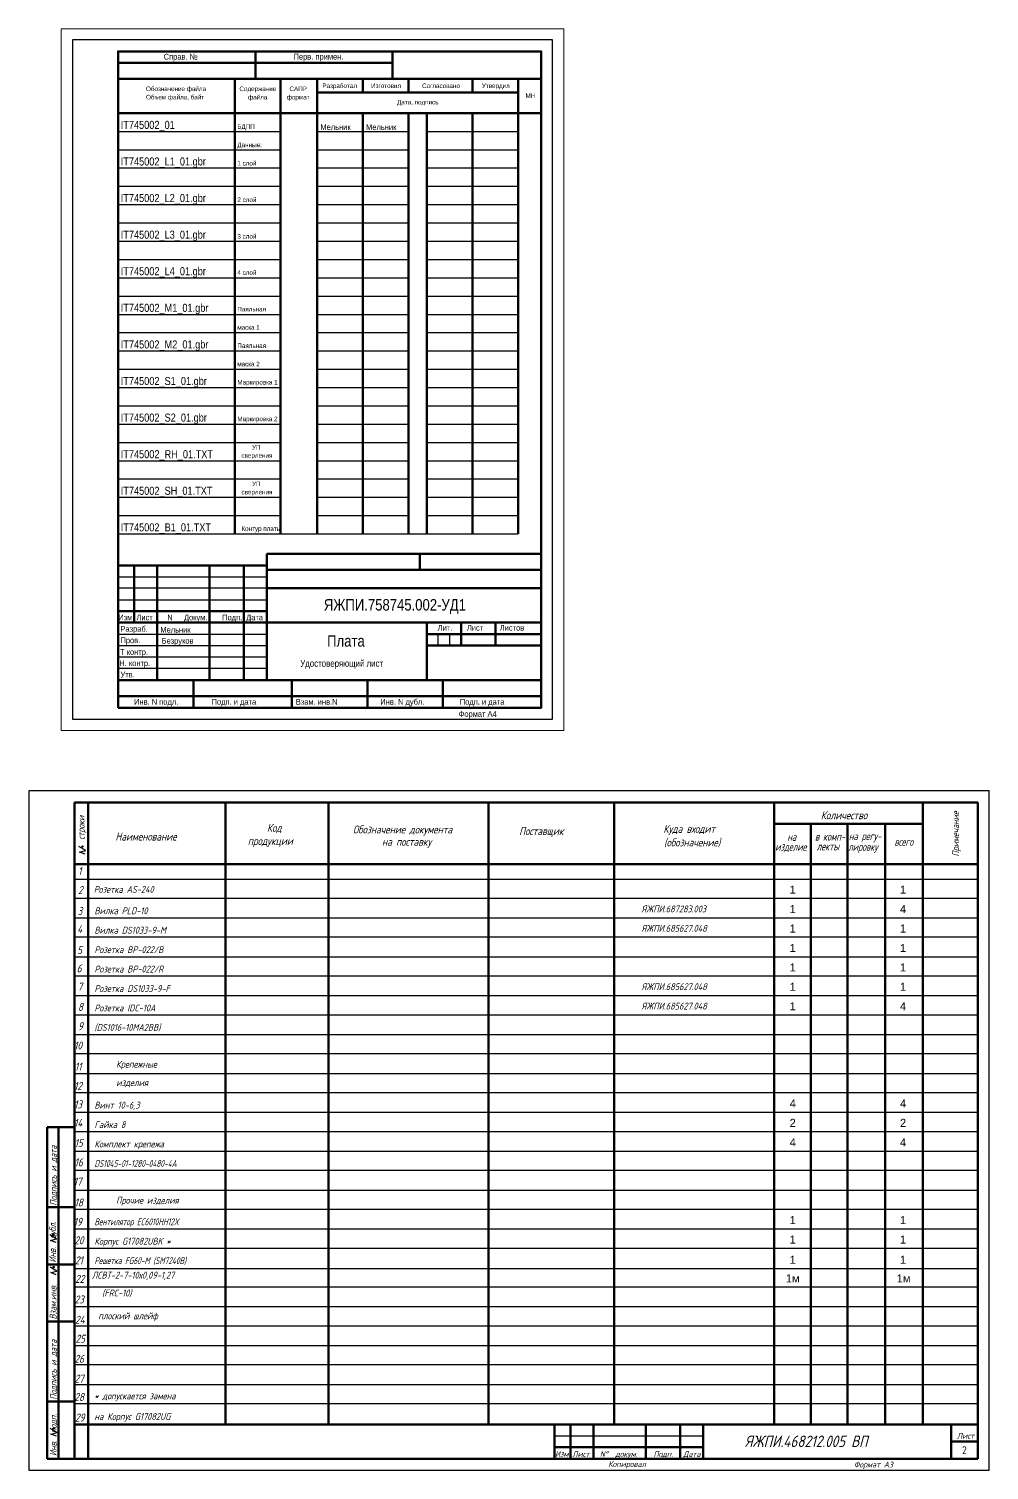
# Model space of a CAD drawing. Header units: millimetres. Extents: x 7140 to 8879, y -16257 to -5062.
# Drawn here: x 7581 to 8001, y -16257 to -15626 of the extents above; entities that cross this region are included whole.
import ezdxf
from ezdxf.enums import TextEntityAlignment as Align

# ---------------------------------------------------------------- set-up
doc = ezdxf.new("R2010")
doc.units = ezdxf.units.MM
for name, color, linetype in [('2', 3, 'Continuous'), ('3', 3, 'Continuous'), ('BottomSolder', 6, 'Continuous'), ('Text', 140, 'Continuous'), ('TONK', 7, 'Continuous')]:
    doc.layers.add(name, color=color, linetype=linetype)
for name, color, linetype, lineweight in [('OSN', 7, 'Continuous', 60), ('КА тонкая', 7, 'Continuous', 15), ('ОСНОВ', 6, 'Continuous', 53)]:
    doc.layers.add(name, color=color, linetype=linetype, lineweight=lineweight)
doc.styles.add('rom3.5', font='romans.shx', dxfattribs={"width": 0.8, "height": 3.5})
doc.styles.get("Standard").update_dxf_attribs({"font": 'ARIALN.TTF', "height": 3.4})
doc.styles.add('Аннотативный', font='arial.ttf')
doc.styles.add('гост', font='GOST_1.TTF', dxfattribs={"oblique": 15, "height": 3})

msp = doc.modelspace()

# ---------------------------------------------------------------- linework, layer by layer
at = {"color": 7, "linetype": 'ByBlock'}
for p, q in [((8001.15017, -15959.69892), (7581.15017, -15959.69892)), ((7581.15017, -15959.69892), (7581.15017, -16256.69892)), ((8001.15017, -16256.69892), (8001.15017, -15959.69892)), ((7581.15017, -16256.69892), (8001.15017, -16256.69892))]:
    msp.add_line(p, q, dxfattribs=at)
msp.add_line((7601.15017, -16032.19892), (7996.15017, -16032.19892))
at = {"layer": '2', "color": 7}
msp.add_line((7811.06285, -16241.69578), (7876.06285, -16241.69578), dxfattribs=at)
at = {"layer": '3', "color": 7, "linetype": 'ByBlock'}
for p, q in [((7601.15017, -15964.69892), (7601.15017, -15978.69892)), ((7601.15017, -15964.69892), (7601.15017, -15989.69892)), ((7601.15017, -15964.69892), (7611.15017, -15964.69892)), ((7912.15017, -15964.69892), (7926.15017, -15964.69892)), ((7928.65017, -15964.69892), (7945.15017, -15964.69892)), ((7996.15017, -15964.69892), (7978.15017, -15964.69892)), ((7601.15017, -15989.69892), (7601.15017, -15998.19892)), ((7606.05166, -15985.78959), (7603.07381, -15984.00458)), ((7603.3716, -15986.4441), (7606.05166, -15985.78959)), ((7605.81343, -15987.3961), (7603.3716, -15986.4441)), ((7601.15017, -15998.19892), (7996.15017, -15998.19892)), ((7996.15017, -15998.19892), (7996.15017, -16006.69892)), ((7996.15017, -16006.69892), (7601.15017, -16006.69892)), ((7601.15017, -16006.69892), (7601.15017, -16015.19892)), ((7601.15017, -16015.19892), (7996.15017, -16015.19892)), ((7996.15017, -16023.69892), (7601.15017, -16023.69892)), ((7996.15017, -16040.69892), (7601.15017, -16040.69892)), ((7601.15017, -16049.19892), (7996.15017, -16049.19892)), ((7996.15017, -16057.69892), (7601.15017, -16057.69892)), ((7601.15017, -16066.19892), (7996.15017, -16066.19892)), ((7996.15017, -16074.69892), (7601.15017, -16074.69892)), ((7601.15017, -16083.19892), (7996.15017, -16083.19892)), ((7996.15017, -16091.69892), (7601.15017, -16091.69892)), ((7601.15017, -16100.19892), (7996.15017, -16100.19892)), ((7589.15017, -16106.69892), (7594.15017, -16106.69892)), ((7601.15017, -16141.69892), (7601.15017, -16106.69892)), ((7601.15017, -16141.69892), (7601.15017, -16106.69892)), ((7996.15017, -16108.69892), (7601.15017, -16108.69892)), ((7601.15017, -16117.19892), (7996.15017, -16117.19892)), ((7996.15017, -16125.69892), (7601.15017, -16125.69892)), ((7601.15017, -16134.19892), (7996.15017, -16134.19892)), ((7996.15017, -16142.69892), (7601.15017, -16142.69892)), ((7601.15017, -16151.19892), (7996.15017, -16151.19892)), ((7593.31773, -16155.56023), (7590.33988, -16153.77522)), ((7590.63767, -16156.21473), (7593.31773, -16155.56023)), ((7593.0795, -16157.16674), (7590.63767, -16156.21473)), ((7996.15017, -16159.69892), (7601.15017, -16159.69892)), ((7593.41309, -16169.65988), (7590.43524, -16167.87487)), ((7590.73302, -16170.31439), (7593.41309, -16169.65988)), ((7593.17486, -16171.26639), (7590.73302, -16170.31439)), ((7601.44681, -16168.55904), (7996.44681, -16168.55904)), ((7996.15017, -16176.69892), (7601.15017, -16176.69892)), ((7601.15017, -16185.19892), (7996.15017, -16185.19892)), ((7601.15017, -16226.69892), (7601.15017, -16191.69892)), ((7996.15017, -16193.69892), (7601.15017, -16193.69892)), ((7996.15017, -16251.69892), (7996.15017, -16196.69892)), ((7601.15017, -16202.19892), (7996.15017, -16202.19892)), ((7996.15017, -16210.69892), (7601.15017, -16210.69892)), ((7601.15017, -16219.19892), (7996.15017, -16219.19892)), ((7996.15017, -16221.69892), (7996.15017, -16226.69892)), ((7996.15017, -16227.69892), (7601.15017, -16227.69892)), ((7996.15017, -16231.69892), (7996.15017, -16236.69892)), ((7996.15017, -16231.69892), (7996.15017, -16236.69892)), ((7593.50963, -16240.27809), (7590.53179, -16238.49308)), ((7590.82957, -16240.9326), (7593.50963, -16240.27809)), ((7593.2714, -16241.8846), (7590.82957, -16240.9326)), ((7996.15017, -16241.69892), (7996.15017, -16246.69892))]:
    msp.add_line(p, q, dxfattribs=at)
for centre in [(7604.62229, -15984.00458), (7591.88836, -16153.77522), (7591.98372, -16167.87487), (7592.08027, -16238.49308)]:
    msp.add_circle(centre, 0.29779, dxfattribs=at)
at = {"layer": 'BottomSolder'}
msp.add_line((7620.2211, -15636.28169), (7620.2211, -15648.28169), dxfattribs=at)
at = {"layer": 'OSN'}
for p, q in [((7620.2211, -15636.28169), (7620.2211, -15648.28169)), ((7620.2211, -15636.28169), (7620.2211, -15641.28169)), ((7620.2211, -15636.28169), (7680.2211, -15636.28169)), ((7680.2211, -15636.28169), (7680.2211, -15648.28169)), ((7680.2211, -15636.28169), (7740.2211, -15636.28169)), ((7740.2211, -15636.28169), (7740.2211, -15648.28169)), ((7620.2211, -15641.28169), (7740.2211, -15641.28169)), ((7620.2211, -15648.28169), (7805.2211, -15648.28169)), ((7620.2211, -15648.28169), (7671.2211, -15648.28169)), ((7671.2211, -15648.28169), (7691.2211, -15648.28169)), ((7671.2211, -15648.28169), (7671.2211, -15847.28169)), ((7691.2211, -15648.28169), (7691.2211, -15847.28169)), ((7691.2211, -15648.28169), (7707.2211, -15648.28169)), ((7707.2211, -15648.28169), (7707.2211, -15663.28169)), ((7707.2211, -15648.28169), (7795.2211, -15648.28169)), ((7707.2211, -15648.28169), (7707.2211, -15654.28169)), ((7707.2211, -15648.28169), (7727.2211, -15648.28169)), ((7727.2211, -15648.28169), (7727.2211, -15654.28169)), ((7727.2211, -15648.28169), (7747.2211, -15648.28169)), ((7747.2211, -15648.28169), (7747.2211, -15654.28169)), ((7747.2211, -15648.28169), (7775.2211, -15648.28169)), ((7775.2211, -15648.28169), (7775.2211, -15654.28169)), ((7795.2211, -15648.28169), (7795.2211, -15847.28169)), ((7707.2211, -15654.28169), (7795.2211, -15654.28169)), ((7620.2211, -15663.28169), (7805.2211, -15663.28169)), ((7707.2211, -15663.28169), (7707.2211, -15847.28169)), ((7727.2211, -15663.28169), (7727.2211, -15847.28169)), ((7747.2211, -15663.28169), (7747.2211, -15847.28169)), ((7747.2211, -15663.28169), (7755.2211, -15663.28169)), ((7755.2211, -15663.28169), (7755.2211, -15847.28169)), ((7775.2211, -15663.28169), (7775.2211, -15847.28169)), ((7752.2211, -15856.06719), (7752.2211, -15863.06719)), ((7620.2211, -15861.06719), (7685.2211, -15861.06719)), ((7627.2211, -15861.06719), (7627.2211, -15886.06719)), ((7685.2211, -15863.06719), (7805.2211, -15863.06719)), ((7685.2211, -15871.06719), (7805.2211, -15871.06719)), ((7620.2211, -15881.06719), (7685.2211, -15881.06719)), ((7620.2211, -15886.06719), (7805.2211, -15886.06719)), ((7755.2211, -15886.06719), (7755.2211, -15896.06719)), ((7770.2211, -15896.06719), (7770.2211, -15886.06719)), ((7785.2211, -15896.06719), (7785.2211, -15886.06719)), ((7755.2211, -15891.06719), (7805.2211, -15891.06719)), ((7755.2211, -15896.06719), (7755.2211, -15911.06719)), ((7755.2211, -15896.06719), (7805.2211, -15896.06719)), ((7620.2211, -15923.28169), (7620.2211, -15911.28169)), ((7805.2211, -15911.28169), (7620.2211, -15911.28169)), ((7653.2211, -15923.28169), (7653.2211, -15911.28169)), ((7696.2211, -15923.28169), (7696.2211, -15911.28169)), ((7729.2211, -15923.28169), (7729.2211, -15911.28169)), ((7762.2211, -15923.28169), (7762.2211, -15911.28169)), ((7620.2211, -15923.28169), (7620.2211, -15918.28169)), ((7620.2211, -15918.28169), (7805.2211, -15918.28169)), ((7620.2211, -15923.28169), (7653.2211, -15923.28169)), ((7653.2211, -15923.28169), (7696.2211, -15923.28169)), ((7696.2211, -15923.28169), (7729.2211, -15923.28169)), ((7729.2211, -15923.28169), (7762.2211, -15923.28169))]:
    msp.add_line(p, q, dxfattribs=at)
for points in [[(7620.2211, -15923.28169), (7805.2211, -15923.28169), (7805.2211, -15636.28169), (7620.2211, -15636.28169), (7620.2211, -15923.28169)], [(7685.2211, -15911.06719), (7685.2211, -15856.06719)], [(7685.2211, -15856.06719), (7805.2211, -15856.06719)], [(7637.2211, -15911.06719), (7637.2211, -15861.06719)], [(7660.2211, -15911.06719), (7660.2211, -15861.06719)], [(7675.2211, -15911.06719), (7675.2211, -15861.06719)]]:
    msp.add_lwpolyline(points, dxfattribs=at)
at = {"layer": 'TONK'}
for p, q in [((7620.2211, -15671.28169), (7691.2211, -15671.28169)), ((7707.2211, -15671.28169), (7747.2211, -15671.28169)), ((7755.2211, -15671.28169), (7795.2211, -15671.28169)), ((7620.2211, -15679.28169), (7691.2211, -15679.28169)), ((7707.2211, -15679.28169), (7747.2211, -15679.28169)), ((7755.2211, -15679.28169), (7795.2211, -15679.28169)), ((7620.2211, -15687.28169), (7691.2211, -15687.28169)), ((7707.2211, -15687.28169), (7747.2211, -15687.28169)), ((7755.2211, -15687.28169), (7795.2211, -15687.28169)), ((7620.2211, -15695.28169), (7691.2211, -15695.28169)), ((7707.2211, -15695.28169), (7747.2211, -15695.28169)), ((7755.2211, -15695.28169), (7795.2211, -15695.28169)), ((7620.2211, -15703.28169), (7691.2211, -15703.28169)), ((7707.2211, -15703.28169), (7747.2211, -15703.28169)), ((7755.2211, -15703.28169), (7795.2211, -15703.28169)), ((7620.2211, -15711.28169), (7691.2211, -15711.28169)), ((7707.2211, -15711.28169), (7747.2211, -15711.28169)), ((7755.2211, -15711.28169), (7795.2211, -15711.28169)), ((7620.2211, -15719.28169), (7691.2211, -15719.28169)), ((7707.2211, -15719.28169), (7747.2211, -15719.28169)), ((7755.2211, -15719.28169), (7795.2211, -15719.28169)), ((7620.2211, -15727.28169), (7691.2211, -15727.28169)), ((7707.2211, -15727.28169), (7747.2211, -15727.28169)), ((7755.2211, -15727.28169), (7795.2211, -15727.28169)), ((7620.2211, -15735.28169), (7691.2211, -15735.28169)), ((7707.2211, -15735.28169), (7747.2211, -15735.28169)), ((7755.2211, -15735.28169), (7795.2211, -15735.28169)), ((7620.2211, -15743.28169), (7691.2211, -15743.28169)), ((7707.2211, -15743.28169), (7747.2211, -15743.28169)), ((7755.2211, -15743.28169), (7795.2211, -15743.28169)), ((7620.2211, -15751.28169), (7691.2211, -15751.28169)), ((7707.2211, -15751.28169), (7747.2211, -15751.28169)), ((7755.2211, -15751.28169), (7795.2211, -15751.28169)), ((7620.2211, -15759.28169), (7691.2211, -15759.28169)), ((7707.2211, -15759.28169), (7747.2211, -15759.28169)), ((7755.2211, -15759.28169), (7795.2211, -15759.28169)), ((7620.2211, -15767.28169), (7691.2211, -15767.28169)), ((7707.2211, -15767.28169), (7747.2211, -15767.28169)), ((7755.2211, -15767.28169), (7795.2211, -15767.28169)), ((7620.2211, -15775.28169), (7691.2211, -15775.28169)), ((7707.2211, -15775.28169), (7747.2211, -15775.28169)), ((7755.2211, -15775.28169), (7795.2211, -15775.28169)), ((7620.2211, -15783.28169), (7691.2211, -15783.28169)), ((7707.2211, -15783.28169), (7747.2211, -15783.28169)), ((7755.2211, -15783.28169), (7795.2211, -15783.28169)), ((7620.2211, -15791.28169), (7691.2211, -15791.28169)), ((7707.2211, -15791.28169), (7747.2211, -15791.28169)), ((7755.2211, -15791.28169), (7795.2211, -15791.28169)), ((7620.2211, -15799.28169), (7691.2211, -15799.28169)), ((7707.2211, -15799.28169), (7747.2211, -15799.28169)), ((7755.2211, -15799.28169), (7795.2211, -15799.28169)), ((7620.2211, -15807.28169), (7691.2211, -15807.28169)), ((7707.2211, -15807.28169), (7747.2211, -15807.28169)), ((7755.2211, -15807.28169), (7795.2211, -15807.28169)), ((7620.2211, -15815.28169), (7691.2211, -15815.28169)), ((7707.2211, -15815.28169), (7747.2211, -15815.28169)), ((7755.2211, -15815.28169), (7795.2211, -15815.28169)), ((7620.2211, -15823.28169), (7691.2211, -15823.28169)), ((7707.2211, -15823.28169), (7747.2211, -15823.28169)), ((7755.2211, -15823.28169), (7795.2211, -15823.28169)), ((7620.2211, -15831.28169), (7691.2211, -15831.28169)), ((7707.2211, -15831.28169), (7747.2211, -15831.28169)), ((7755.2211, -15831.28169), (7795.2211, -15831.28169)), ((7620.2211, -15839.28169), (7691.2211, -15839.28169)), ((7707.2211, -15839.28169), (7747.2211, -15839.28169)), ((7707.2211, -15839.28169), (7747.2211, -15839.28169)), ((7755.2211, -15839.28169), (7795.2211, -15839.28169)), ((7620.2211, -15847.28169), (7691.2211, -15847.28169)), ((7691.2211, -15847.28169), (7795.2211, -15847.28169)), ((7620.2211, -15866.06719), (7685.2211, -15866.06719)), ((7685.2211, -15871.06719), (7620.2211, -15871.06719)), ((7620.2211, -15876.06719), (7685.2211, -15876.06719)), ((7620.2211, -15891.06719), (7685.2211, -15891.06719)), ((7760.2211, -15896.06719), (7760.2211, -15891.06719)), ((7765.2211, -15896.06719), (7765.2211, -15891.06719)), ((7620.2211, -15896.06719), (7685.2211, -15896.06719)), ((7620.2211, -15901.06719), (7685.2211, -15901.06719)), ((7620.2211, -15906.06719), (7685.2211, -15906.06719))]:
    msp.add_line(p, q, dxfattribs=at)
msp.add_lwpolyline([(7600.2211, -15928.28169), (7810.2211, -15928.28169), (7810.2211, -15631.28169), (7600.2211, -15631.28169), (7600.2211, -15928.28169)], dxfattribs=at)
at = {"layer": 'КА тонкая', "ltscale": 20}
for p, q in [((7595.3586, -15933.28169), (7595.3586, -15626.4314)), ((7815.0836, -15626.4314), (7595.3586, -15626.4314)), ((7815.0836, -15933.28169), (7815.0836, -15626.4314)), ((7815.0836, -15933.28169), (7595.3586, -15933.28169))]:
    msp.add_line(p, q, dxfattribs=at)
at = {"layer": 'ОСНОВ', "color": 7, "linetype": 'ByBlock'}
for p, q in [((7667.15019, -16236.69578), (7667.15019, -15964.37801)), ((7996.15017, -15964.69892), (7601.15017, -15964.69892)), ((7601.15017, -15964.69892), (7601.15017, -16251.69892)), ((7601.15017, -15964.69892), (7601.15017, -16189.69892)), ((7607.15017, -15964.69892), (7607.15017, -16251.69892)), ((7712.15017, -15964.69892), (7712.15017, -16236.69578)), ((7782.15017, -16236.69578), (7782.15017, -15964.69892)), ((7837.15017, -15964.69892), (7837.15017, -16236.69578)), ((7907.15017, -15974.09751), (7907.15017, -15964.69892)), ((7972.15017, -15974.09751), (7972.15017, -15964.69892)), ((7996.15017, -16251.69892), (7996.15017, -15964.69892)), ((7907.15017, -16236.69578), (7907.15017, -15974.09751)), ((7907.15017, -15974.09751), (7972.15017, -15974.09751)), ((7923.15017, -16236.69578), (7923.15017, -15974.09751)), ((7939.15017, -15974.09751), (7939.15017, -16236.69578)), ((7955.65017, -16236.69578), (7955.65017, -15974.09751)), ((7972.15017, -15974.09751), (7972.15017, -16236.69578)), ((7601.15017, -15991.69892), (7996.15017, -15991.69892)), ((7589.15017, -16106.69892), (7601.15017, -16106.69892)), ((7589.15017, -16141.69892), (7589.15017, -16106.69892)), ((7589.15017, -16191.69892), (7589.15017, -16141.69892)), ((7589.15017, -16191.69892), (7589.15017, -16226.69892)), ((7601.15017, -16226.69892), (7601.15017, -16191.69892)), ((7589.15017, -16251.69892), (7589.15017, -16226.69892)), ((7811.06285, -16236.69578), (7601.15017, -16236.69578)), ((7811.06285, -16236.69578), (7811.06285, -16251.69892)), ((7818.06285, -16236.69892), (7818.06285, -16251.69892)), ((7828.06285, -16236.69578), (7828.06285, -16251.69578)), ((7851.06285, -16236.69578), (7851.06285, -16251.69578)), ((7866.06285, -16236.69578), (7866.06285, -16251.69578)), ((7876.06285, -16236.69578), (7876.06285, -16251.69578)), ((7984.50418, -16236.69578), (7984.50418, -16251.69892)), ((7811.06285, -16246.69578), (7876.06285, -16246.69578)), ((7984.50418, -16244.19578), (7996.06285, -16244.19578)), ((7601.15017, -16251.69892), (7996.15017, -16251.69892))]:
    msp.add_line(p, q, dxfattribs=at)
at = {"layer": 'ОСНОВ', "color": 7, "linetype": 'Continuous'}
for p, q in [((7594.15017, -16106.69892), (7594.15017, -16251.69892)), ((7589.15017, -16141.69892), (7601.15017, -16141.69892)), ((7589.15017, -16166.69892), (7601.15017, -16166.69892)), ((7601.15017, -16191.69892), (7589.15017, -16191.69892)), ((7589.15017, -16226.69892), (7601.15017, -16226.69892)), ((7876.06285, -16236.69578), (7996.06285, -16236.69578)), ((7601.15017, -16251.69892), (7589.15017, -16251.69892))]:
    msp.add_line(p, q, dxfattribs=at)
at = {"layer": 'ОСНОВ', "color": 7}
msp.add_line((7811.06285, -16236.69578), (7876.06285, -16236.69578), dxfattribs=at)

# ---------------------------------------------------------------- texts
at = {"style": 'rom3.5', "oblique": 15, "width": 0.8}
msp.add_text('ЯЖПИ.468212.005 ВП', height=5, dxfattribs=at).set_placement((7894.37524, -16246.58337))
at = {"char_height": 3.5, "attachment_point": 5, "style": 'Аннотативный'}
for s, insert, width in [('1', (7915.23718, -16002.83794), 16), ('1', (7963.48718, -16002.83794), 15.5), ('1', (7915.23718, -16011.33794), 16), ('4', (7963.48718, -16011.33794), 15.5), ('1', (7915.23718, -16019.83794), 16), ('1', (7963.48718, -16019.83794), 15.5), ('1', (7915.23718, -16028.33794), 16), ('1', (7963.48718, -16028.33794), 15.5), ('1', (7915.23718, -16036.83794), 16), ('1', (7963.48718, -16036.83794), 15.5), ('1', (7915.23718, -16045.33794), 16), ('1', (7963.48718, -16045.33794), 15.5), ('1', (7915.23718, -16053.83794), 16), ('4', (7963.48718, -16053.83794), 15.5), ('4', (7915.23718, -16096.33794), 16), ('4', (7963.48718, -16096.33794), 15.5), ('2', (7915.23718, -16104.83794), 16), ('2', (7963.48718, -16104.83794), 15.5), ('4', (7915.23718, -16113.33794), 16), ('4', (7963.48718, -16113.33794), 15.5), ('1', (7915.23718, -16147.33794), 16), ('1', (7963.48718, -16147.33794), 15.5), ('1', (7915.23718, -16155.83794), 16), ('1', (7963.48718, -16155.83794), 15.5), ('1', (7915.23718, -16164.69805), 16), ('1', (7963.48718, -16164.69805), 15.5), ('1м', (7915.23718, -16172.83794), 16), ('1м', (7963.73718, -16172.83794), 16)]:
    msp.add_mtext(s, dxfattribs=dict(at, insert=insert, width=width))
at = {"insert": (7990.32717, -16247.94892), "char_height": 3.5, "attachment_point": 5, "style": 'rom3.5'}
msp.add_mtext_dynamic_manual_height_columns('2', width=11.645994, gutter_width=17.5, heights=[0], dxfattribs=at)
at = {"layer": '3', "color": 7, "linetype": 'ByBlock', "style": 'rom3.5', "oblique": 15, "width": 0.8}
for s, p in [('строки', (7605.54699, -15981.04996)), ('Примечание', (7988.02405, -15988.38949)), ('Подпись и дата', (7593.39574, -16141.04259)), ('Инв.  дубл.', (7593.0228, -16165.90108)), ('Взам.инв.', (7593.27964, -16190.80045)), ('Подпись и дата', (7593.39517, -16225.91852)), ('Инв.  подп.', (7593.33031, -16250.49183))]:
    msp.add_text(s, height=3, rotation=90, dxfattribs=at).set_placement(p)
at = {"layer": '3', "color": 7, "linetype": 'ByBlock', "style": 'rom3.5', "oblique": 15}
for s, height, width, p in [('Количество', 3.5, 0.8, (7927.52307, -15972.08229)), ('Код', 3.5, 0.8, (7685.28259, -15977.55744)), ('Обозначение документа ', 3.5, 0.8, (7722.93455, -15978.27921)), ('Поставщик', 3.5, 0.8, (7795.6155, -15978.96804)), ('Куда входит', 3.5, 0.8, (7858.6475, -15978.01976)), ('Наименование', 3.5, 0.8, (7619.00417, -15981.39711)), ('продукции', 3.5, 0.8, (7676.91225, -15983.31625)), ('на поставку', 3.5, 0.8, (7735.59912, -15983.6566)), ('(обозначение)', 3.5, 0.8, (7858.9859, -15983.95351)), ('изделие', 3.5, 0.7, (7907.53464, -15985.87215)), ('на', 3.5, 0.7, (7912.85045, -15981.51879)), ('в комп-', 3.5, 0.6, (7924.95024, -15981.4104)), ('лекты', 3.5, 0.7, (7925.70965, -15985.65538)), ('лировку', 3.5, 0.7, (7939.45015, -15985.87215)), ('на регу-', 3.5, 0.6, (7939.7734, -15981.19364)), ('всего', 3.5, 0.7, (7959.69114, -15983.68024)), ('1', 3.5, 0.8, (7602.68623, -15996.4483)), ('2', 3.5, 0.8, (7602.68623, -16004.78389)), ('3', 3.5, 0.8, (7602.48757, -16013.91334)), ('4', 3.5, 0.8, (7602.28892, -16021.85199)), ('5', 3.5, 0.8, (7602.28892, -16030.98144)), ('6', 3.5, 0.8, (7602.09027, -16039.03412)), ('7', 3.5, 0.8, (7602.48757, -16046.97277)), ('8', 3.5, 0.8, (7602.61266, -16055.8816)), ('9', 3.5, 0.8, (7602.61266, -16064.3196)), ('10', 3.5, 0.8, (7600.90868, -16072.7576)), ('11', 3.5, 0.8, (7601.2467, -16081.98321)), ('12', 3.5, 0.8, (7600.90869, -16090.42121)), ('13', 3.5, 0.8, (7600.89478, -16098.50762)), ('14', 3.5, 0.8, (7600.89478, -16106.59404)), ('15', 3.5, 0.8, (7601.13439, -16115.38363)), ('16', 3.5, 0.8, (7601.13439, -16123.82163)), ('17', 3.5, 0.8, (7600.71187, -16132.25963)), ('18', 3.5, 0.8, (7601.13439, -16141.40079)), ('19', 3.5, 0.8, (7600.71187, -16149.83879)), ('20', 3.5, 0.8, (7601.06379, -16157.92521)), ('21', 3.5, 0.8, (7601.3034, -16166.7148)), ('22', 3.5, 0.8, (7601.40181, -16174.80121)), ('23', 3.5, 0.8, (7601.1483, -16183.81393)), ('24', 3.5, 0.8, (7601.36331, -16192.68019)), ('25', 3.5, 0.8, (7601.55214, -16200.98053)), ('26', 3.5, 0.8, (7601.12962, -16209.74259)), ('27', 3.5, 0.8, (7601.12962, -16218.42021)), ('28', 3.5, 0.8, (7601.06493, -16226.44746)), ('29', 3.5, 0.8, (7601.3529, -16235.45443)), ('Копировал', 2.5, 0.8, (7834.55537, -16255.27004)), ('Формат А3 ', 2.5, 0.8, (7941.94698, -16255.51125))]:
    msp.add_text(s, height=height, dxfattribs=dict(at, width=width)).set_placement(p)
at = {"layer": '3', "color": 7, "linetype": 'ByBlock', "style": 'rom3.5', "oblique": 15, "width": 0.8}
for s, p in [('Лист', (7990.82092, -16242.93371)), ('Изм.', (7814.60308, -16250.88316)), ('Лист', (7822.60308, -16250.88316)), ('N%%d  докум.', (7839.10308, -16250.88316)), ('Подп.', (7858.60308, -16250.88316)), ('Дата', (7871.10308, -16250.88316))]:
    msp.add_text(s, height=2.5, dxfattribs=at).set_placement(p, align=Align.CENTER)
at = {"layer": 'OSN', "linetype": 'ByBlock', "lineweight": 0, "char_height": 3, "attachment_point": 1, "style": 'гост'}
for s, insert, width in [('ЛСВТ-2-7-10х0,09-1,27', (7608.76078, -16169.92299), 86.7998113), (' (FRC-10)\\P \\Pплоский шлейф', (7611.53728, -16177.70772), 65.9612532)]:
    msp.add_mtext(s, dxfattribs=dict(at, insert=insert, width=width))
at = {"layer": 'Text', "color": 0, "attachment_point": 1}
for s, insert, char_height in [('ЯЖПИ.758745.002-УД1', (7710.17729, -15875.80126), 5), ('Плата ', (7711.61005, -15891.5959), 5), ('Удостоверяющий лист ', (7699.84672, -15902.40293), 3)]:
    msp.add_mtext(s, dxfattribs=dict(at, insert=insert, char_height=char_height))
at = {"layer": 'TONK'}
for s, height, p in [('Справ. №                                              Перв. примен.', 2.5, (7640.13628, -15639.86486)), ('Обозначение файла', 2, (7632.40702, -15653.66588)), ('Объем файла, байт', 2, (7632.40702, -15657.30028)), ('Содержание', 2, (7673.26504, -15653.66588)), ('файла', 2, (7677.02395, -15657.30876)), ('формат', 2, (7693.95143, -15657.30876)), ('САПР', 2, (7695.14373, -15653.66588)), ('Разработал', 2, (7709.52796, -15652.33279)), ('Изготовил', 2, (7730.84893, -15652.33279)), ('Согласовано', 2, (7753.14477, -15652.33279)), ('Утвердил', 2, (7779.27214, -15652.33279)), ('МН', 2, (7798.38098, -15656.64004)), ('Дата, подпись', 2, (7742.19836, -15659.48653)), ('IT745002_01', 3.5, (7621.35007, -15670.18073)), ('БДПП', 2, (7672.35007, -15670.18073)), ('Мельник', 2.5, (7708.64629, -15670.65171)), ('Мельник', 2.5, (7728.64629, -15670.65171)), ('Данные:', 2, (7672.35007, -15678.18073)), ('IT745002_L1_01.gbr', 3.5, (7621.35007, -15686.18073)), ('1 слой', 2, (7672.35007, -15686.18073)), ('IT745002_L2_01.gbr', 3.5, (7621.35007, -15702.18073)), ('2 слой', 2, (7672.35007, -15702.18073)), ('IT745002_L3_01.gbr', 3.5, (7621.35007, -15718.18073)), ('3 слой', 2, (7672.35007, -15718.18073)), ('IT745002_L4_01.gbr', 3.5, (7621.35007, -15734.18073)), ('4 слой', 2, (7672.35007, -15733.99773)), ('IT745002_M1_01.gbr', 3.5, (7621.35007, -15750.18073)), ('Паяльная ', 2, (7672.35007, -15749.99773)), ('маска 1', 2, (7672.35007, -15757.99773)), ('IT745002_M2_01.gbr', 3.5, (7621.35007, -15766.18073)), ('Паяльная ', 2, (7672.35007, -15765.99773)), ('маска 2', 2, (7672.35007, -15773.99773)), ('IT745002_S1_01.gbr', 3.5, (7621.35007, -15782.18073)), ('Маркировка 1', 2, (7672.36414, -15781.99773)), ('IT745002_S2_01.gbr', 3.5, (7621.35007, -15798.18073)), ('Маркировка 2', 2, (7672.37055, -15797.99773)), ('IT745002_RH_01.TXT', 3.5, (7621.35007, -15814.18073)), ('сверления', 2, (7674.15314, -15813.99773)), ('УП', 2, (7678.76956, -15810.38976)), ('УП', 2, (7678.76956, -15826.38976)), ('IT745002_SH_01.TXT', 3.5, (7621.35007, -15830.18073)), ('сверления', 2, (7674.15314, -15829.99773)), ('IT745002_B1_01.TXT', 3.5, (7621.35007, -15846.18073)), ('Контур платы', 2, (7674.15314, -15845.99773)), ('Изм.', 2.5, (7620.30786, -15885.06719)), ('Лист               Докум.       Подп.', 2.5, (7628.2211, -15885.06719)), ('N', 2.5, (7641.7211, -15885.1129)), ('Дата', 2.5, (7676.2211, -15885.06719)), ('Разраб.', 2.5, (7621.2211, -15890.06719)), ('Мельник', 2.5, (7638.64629, -15890.43721)), ('   Лит.       Лист        Листов', 2.5, (7757.2211, -15889.56719)), ('Пров.', 2.5, (7621.2211, -15895.06719)), ('Безруков', 2.5, (7639.2352, -15895.26248)), ('Т контр.', 2.5, (7621.05037, -15900.18666)), ('Н. контр.', 2.5, (7620.7211, -15905.06719)), ('Утв.', 2.5, (7621.2211, -15910.06719)), ('Инв. N подл.                Подп. и дата                   Взам. инв.N', 2.5, (7627.17885, -15921.96901)), ('                          Инв. N дубл.                 Подп. и дата', 2.5, (7711.17885, -15921.96901)), ('                                                  Формат A4', 2.5, (7723.57268, -15927.28169))]:
    msp.add_text(s, height=height, dxfattribs=at).set_placement(p)
at = {"layer": 'КА тонкая', "linetype": 'ByBlock', "ltscale": 20, "style": 'гост', "oblique": 15}
for s, p in [('Розетка AS-240', (7609.53687, -16004.2495)), ('Вилка PLD-10', (7609.83757, -16013.5866)), ('ЯЖПИ.687283.003', (7849.11433, -16012.77614)), ('Вилка DS1033-9-M', (7609.83757, -16022.0866)), ('ЯЖПИ.685627.048', (7849.11433, -16021.27614)), ('Розетка BP-022/B', (7609.83757, -16030.5866)), ('Розетка BP-022/R', (7609.83757, -16039.0866)), ('Розетка DS1033-9-F', (7609.83757, -16047.5866)), ('ЯЖПИ.685627.048', (7849.11433, -16046.77614)), ('ЯЖПИ.685627.048', (7849.11433, -16055.27614)), ('Розетка IDC-10А', (7609.83757, -16056.0866)), ('(DS1016-10MA2BB)', (7609.83757, -16064.5866)), ('Крепежные', (7619.31556, -16080.67337)), ('изделия', (7619.36505, -16088.77614)), ('Винт 10-6,3', (7609.83757, -16098.5866)), ('Гайка 8', (7609.83757, -16107.0866)), ('Комплект крепежа', (7609.83757, -16115.5866)), ('Прочие изделия', (7619.31556, -16140.17337)), ('Корпус G17082UBK *', (7609.83757, -16158.0866)), ('* допускается замена ', (7609.83757, -16225.72649)), ('на Корпус G17082UG', (7609.83757, -16234.72334))]:
    msp.add_text(s, height=3, dxfattribs=at).set_placement(p)
at = {"layer": 'КА тонкая', "linetype": 'ByBlock', "ltscale": 20, "style": 'гост', "oblique": 15, "width": 0.8}
for s, p in [('DS1045-01-1280-0480-4A', (7609.83757, -16124.0866)), ('Вентилятор EC6010HH12X', (7609.83757, -16149.5866)), ('Решетка FG60-M (SM7240B)', (7609.83757, -16166.5866))]:
    msp.add_text(s, height=3, dxfattribs=at).set_placement(p)

doc.saveas('drawing.dxf')
